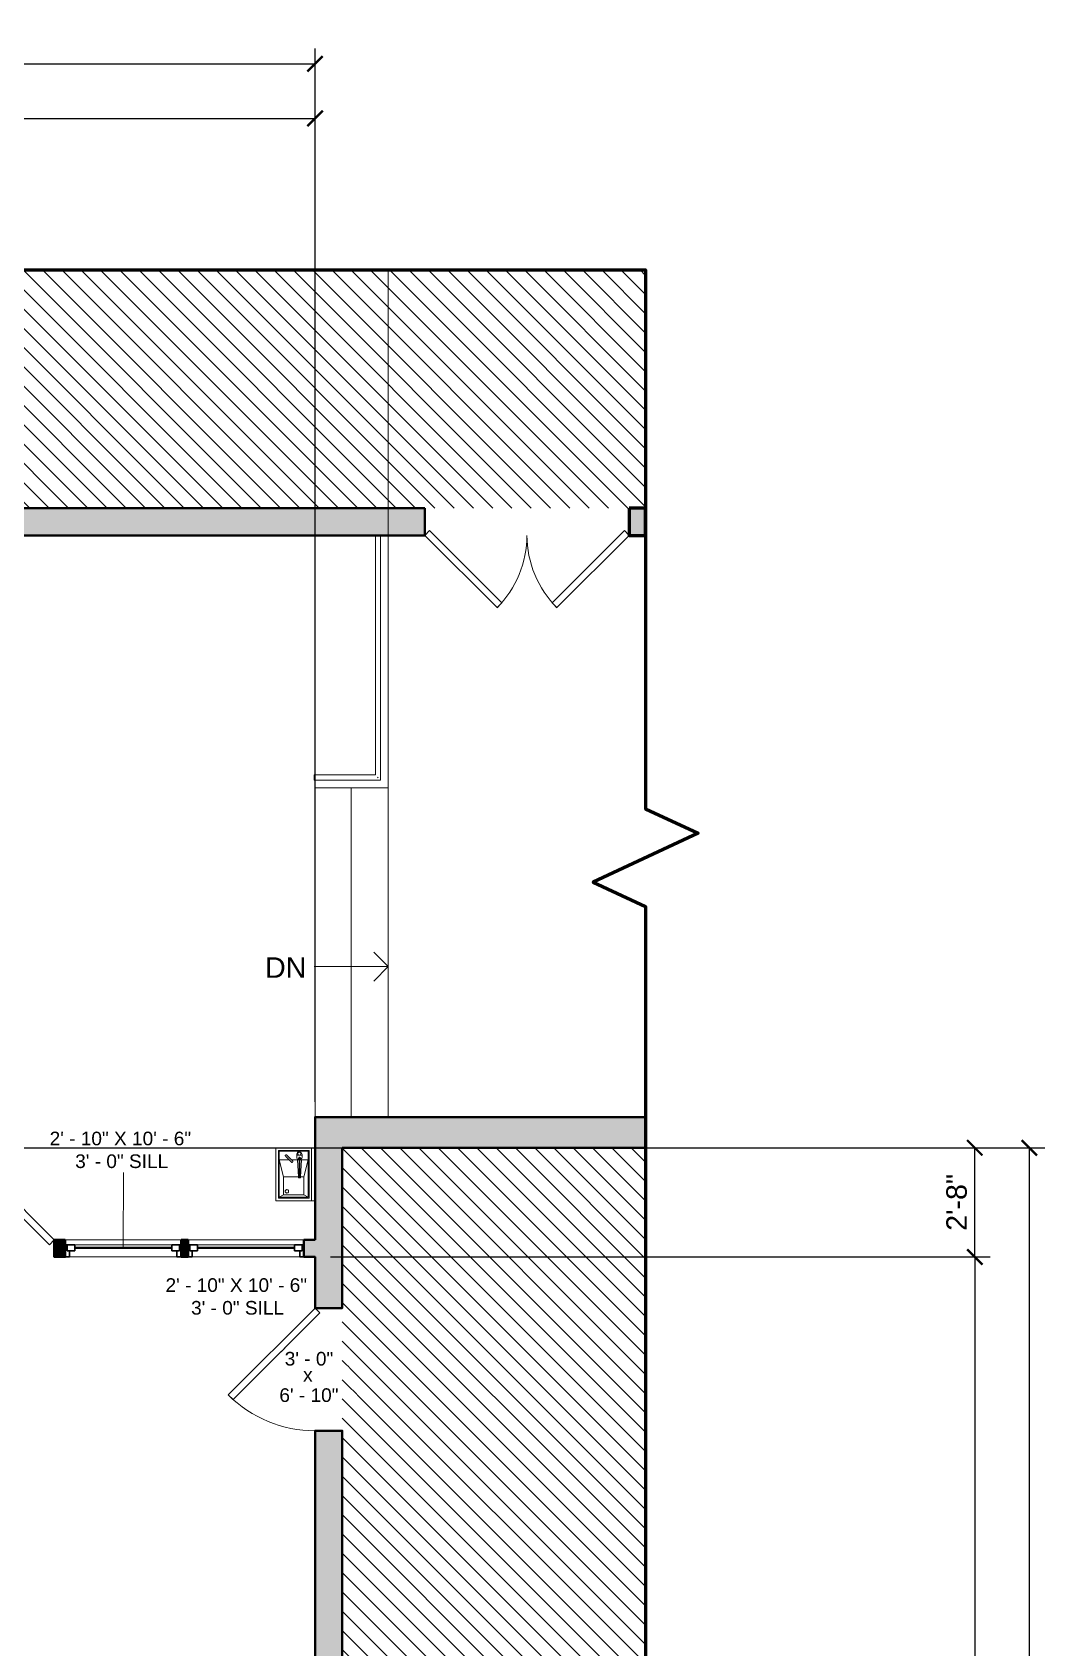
# Model space of a CAD drawing. Header units: inches. Extents: x -2078 to 106214, y -964 to 6385.
# Drawn here: x 37749.5 to 38046.4, y 4287.8 to 4761.7 of the extents above; entities that cross this region are included whole.
import ezdxf

# ---------------------------------------------------------------- set-up
doc = ezdxf.new("R2010")
doc.units = ezdxf.units.IN
doc.header["$MEASUREMENT"] = 0
for name, color, linetype, lineweight in [('A-ANNO', 2, 'Continuous', 5), ('A-ANNO-DIMS', 1, 'Continuous', 9), ('A-DETAIL-1', 4, 'Continuous', 40), ('A-DETAIL-3', 40, 'Continuous', 15), ('A-DETL', 90, 'Continuous', 9), ('A-DETL-THIN', 151, 'Continuous', 9), ('A-DOOR', 1, 'Continuous', 18), ('A-GLAZ', 2, 'Continuous', 30), ('A-RAILING', 4, 'Continuous', 9), ('A-STRS', 4, 'Continuous', 9), ('A-WALL', 3, 'Continuous', 40), ('A-WINDOWS', 2, 'Continuous', 18)]:
    doc.layers.add(name, color=color, linetype=linetype, lineweight=lineweight)
doc.layers.add('A-HATCH', color=9, linetype='Continuous')
doc.styles.add('Arial', font='arial.ttf')
doc.styles.add('Arial_2', font='arial.ttf', dxfattribs={"height": 3})
doc.styles.add('Arial_3', font='arial.ttf', dxfattribs={"height": 0.125})
doc.styles.add('JC', font='arial.ttf', dxfattribs={"height": 0.125})
doc.dimstyles.new('JC-DIMS', dxfattribs={"dimtxt": 0.125, "dimasz": 0.09375, "dimexe": 0.09375, "dimexo": 0.09375, "dimgap": 0.046875, "dimtad": 1, "dimdec": 1, "dimzin": 0, "dimdsep": 46, "dimlunit": 4, "dimtxsty": 'JC', "dimblk": 'ARCHTICK', "dimcen": 0.09, "dimclrd": 1, "dimclre": 1, "dimclrt": 256, "dimadec": 0, "dimazin": 0, "dimtfac": 1, "dimtdec": 1, "dimtofl": 0, "dimtmove": 1, "dimatfit": 3, "dimfxl": 1, "dimtolj": 1, "dimtzin": 0, "dimarcsym": 0})
pattern_1 = [(135, (37978.0204, 4754.8346), (-2.828427, -2.828427), [])]

# ---------------------------------------------------------------- blocks, each defined once
blk = doc.blocks.new('JC_DOOR_SINGLE PANEL - SINGLE DOOR-1542686-3-1st Floor - Auditorium')
at = {"layer": 'A-DOOR', "lineweight": 30}
for p, q in [((-7.46, 29.46), (-8.87, 28.04)), ((18, 4), (-7.46, 29.46)), ((-8.87, 28.04), (16.59, 2.59)), ((16.59, 2.59), (18, 4))]:
    blk.add_line(p, q, dxfattribs=at)
at = {"layer": 'A-DOOR', "lineweight": 9}
blk.add_arc((18, 4), 36, 135, 180, dxfattribs=at)
blk = doc.blocks.new('JC_DOUBLE DOOR - DOUBLE DOOR-1513695-3-1st Floor - Auditorium')
at = {"layer": 'A-DOOR', "lineweight": 30}
for p, q in [((-36, 2.5), (-10.54, 27.96)), ((-9.13, 26.54), (-34.59, 1.09)), ((-10.54, 27.96), (-9.13, 26.54)), ((10.54, 27.96), (9.13, 26.54)), ((9.13, 26.54), (34.59, 1.09)), ((36, 2.5), (10.54, 27.96)), ((-34.59, 1.09), (-36, 2.5)), ((34.59, 1.09), (36, 2.5))]:
    blk.add_line(p, q, dxfattribs=at)
at = {"layer": 'A-DOOR', "lineweight": 9}
for centre, start, end in [((-36, 2.5), 0, 45), ((36, 2.5), 135, 180)]:
    blk.add_arc(centre, 36, start, end, dxfattribs=at)
blk = doc.blocks.new('JC_DOUBLE DOOR - DOUBLE DOOR-1511051-3-1st Floor - Auditorium')
at = {"layer": 'A-DOOR', "lineweight": 30}
for p, q in [((-30, 4), (-8.79, 25.21)), ((-7.37, 23.8), (-28.59, 2.59)), ((-8.79, 25.21), (-7.37, 23.8)), ((8.79, 25.21), (7.37, 23.8)), ((7.37, 23.8), (28.59, 2.59)), ((30, 4), (8.79, 25.21)), ((-28.59, 2.59), (-30, 4)), ((28.59, 2.59), (30, 4))]:
    blk.add_line(p, q, dxfattribs=at)
at = {"layer": 'A-DOOR', "lineweight": 9}
for centre, start, end in [((-30, 4), 360, 45), ((30, 4), 135, 180)]:
    blk.add_arc(centre, 30, start, end, dxfattribs=at)
blk = doc.blocks.new('JC_FIXED WINDOW - MUNTIN - FIXED WINDOW-1544096-3-1st Floor - Auditorium')
at = {"layer": 'A-GLAZ'}
for p, q in [((-17, 2.5), (-17, -2.5)), ((-14.25, 1), (-17, 1)), ((-16.5, 1), (-16.5, -0.75)), ((-14.25, 1), (-14.25, -0.75)), ((14.25, 1), (17, 1)), ((14.25, 1), (14.25, -0.75)), ((16.5, 1), (16.5, -0.75)), ((17, 2.5), (17, -2.5)), ((-17, -2.5), (-15.75, -2.5)), ((-16.5, -0.75), (-15.75, -0.75)), ((-14.25, -0.75), (-15.75, -0.75)), ((-15.75, -0.75), (-15.75, -2.5)), ((14.25, -0.75), (16.5, -0.75)), ((15.75, -0.75), (15.75, -2.5)), ((15.75, -2.5), (17, -2.5))]:
    blk.add_line(p, q, dxfattribs=at)
at = {"layer": 'A-GLAZ', "lineweight": 9}
for p, q in [((14.25, 1), (-14.25, 1)), ((15.75, -2.5), (-15.75, -2.5))]:
    blk.add_line(p, q, dxfattribs=at)
at = {"layer": 'A-GLAZ', "lineweight": 40}
blk.add_line((-14.25, 0.125), (14.25, 0.125), dxfattribs=at)
at = {"layer": 'A-WINDOWS'}
for p, q in [((17, 2.5), (-17, 2.5)), ((-17, -2.5), (17, -2.5))]:
    blk.add_line(p, q, dxfattribs=at)
blk = doc.blocks.new('Top Rail Type - Top Rail_Internal_-1557050-3-1st Floor - Auditorium')
at = {"layer": 'A-RAILING'}
blk.add_line((-145.87, -211.71), (-145.87, -211.89), dxfattribs=at)
blk.add_open_spline([(-127.1, -211.89), (-127.11, -211.88), (-127.14, -211.85), (-127.19, -211.8), (-127.24, -211.75), (-127.27, -211.72), (-127.28, -211.71)], degree=3, knots=[0.46086968, 0.46086968, 0.46086968, 0.46086968, 0.47916667, 0.5, 0.52083333, 0.53913032, 0.53913032, 0.53913032, 0.53913032], dxfattribs=at)
blk = doc.blocks.new('Top Rail Type - Top Rail_Internal_-V3-3-1st Floor - Auditorium')
at = {"layer": 'A-RAILING'}
for p, q in [((-127.94, -211.05), (-127.94, -140.75)), ((-126.44, -212.55), (-126.44, -140.75)), ((-145.87, -211.05), (-145.87, -212.55)), ((-145.87, -211.05), (-127.94, -211.05)), ((-145.87, -212.55), (-126.44, -212.55))]:
    blk.add_line(p, q, dxfattribs=at)
blk = doc.blocks.new('_ArchTick')
at = {"color": 0, "linetype": 'ByBlock', "const_width": 0.15}
blk.add_lwpolyline([(-0.5, -0.5), (0.5, 0.5)], dxfattribs=at)
blk = doc.blocks.new('*D1667')
at = {"layer": 'A-ANNO-DIMS', "color": 1, "lineweight": -2, "transparency": 16777216}
for p, q in [((37603.39, 4447.9), (37603.39, 4740.92)), ((37832.39, 4447.9), (37832.39, 4740.92)), ((37603.39, 4736.42), (37832.39, 4736.42))]:
    blk.add_line(p, q, dxfattribs=at)
at = {"layer": 'Defpoints', "color": 0, "transparency": 16777216}
for p in [(37832.39, 4736.42), (37603.39, 4443.4), (37832.39, 4443.4)]:
    blk.add_point(p, dxfattribs=at)
at = {"layer": 'A-ANNO-DIMS', "color": 1, "lineweight": -2, "transparency": 16777216, "xscale": 4.5, "yscale": 4.5, "zscale": 4.5, "rotation": 180}
blk.add_blockref('_ArchTick', (37603.39, 4736.42), dxfattribs=at)
at = {"layer": 'A-ANNO-DIMS', "color": 1, "lineweight": -2, "transparency": 16777216, "xscale": 4.5, "yscale": 4.5, "zscale": 4.5}
blk.add_blockref('_ArchTick', (37832.39, 4736.42), dxfattribs=at)
at = {"layer": 'A-ANNO-DIMS', "color": 2, "transparency": 16777216, "insert": (37717.89, 4741.73), "char_height": 6, "width": 0.4874, "attachment_point": 5, "style": 'JC'}
blk.add_mtext('\\A1;19\'-1"', dxfattribs=at)
blk = doc.blocks.new('*D1669')
at = {"layer": 'A-ANNO-DIMS', "color": 1, "lineweight": -2, "transparency": 16777216}
for p, q in [((36446.39, 4438.9), (36446.39, 4756.92)), ((37832.39, 4447.9), (37832.39, 4756.92)), ((36446.39, 4752.42), (37832.39, 4752.42))]:
    blk.add_line(p, q, dxfattribs=at)
at = {"layer": 'Defpoints', "color": 0, "transparency": 16777216}
for p in [(37832.39, 4752.42), (37832.39, 4443.4), (36446.39, 4434.4)]:
    blk.add_point(p, dxfattribs=at)
at = {"layer": 'A-ANNO-DIMS', "color": 1, "lineweight": -2, "transparency": 16777216, "xscale": 4.5, "yscale": 4.5, "zscale": 4.5, "rotation": 180}
blk.add_blockref('_ArchTick', (36446.39, 4752.42), dxfattribs=at)
at = {"layer": 'A-ANNO-DIMS', "color": 1, "lineweight": -2, "transparency": 16777216, "xscale": 4.5, "yscale": 4.5, "zscale": 4.5}
blk.add_blockref('_ArchTick', (37832.39, 4752.42), dxfattribs=at)
at = {"layer": 'A-ANNO-DIMS', "color": 2, "transparency": 16777216, "insert": (37139.39, 4757.73), "char_height": 6, "width": 0.5739, "attachment_point": 5, "style": 'JC'}
blk.add_mtext('\\A1;115\'-6"', dxfattribs=at)
blk = doc.blocks.new('*D1641')
at = {"layer": 'A-ANNO-DIMS', "color": 1, "lineweight": -2, "transparency": 16777216}
for p, q in [((37836.89, 4402.4), (38030.43, 4402.4)), ((38025.93, 4402.4), (38025.93, 3829.39)), ((37836.89, 3829.39), (38030.43, 3829.39))]:
    blk.add_line(p, q, dxfattribs=at)
at = {"layer": 'Defpoints', "color": 0, "transparency": 16777216}
for p in [(37832.39, 4402.4), (37832.39, 3829.39), (38025.93, 3829.39)]:
    blk.add_point(p, dxfattribs=at)
at = {"layer": 'A-ANNO-DIMS', "color": 1, "lineweight": -2, "transparency": 16777216, "xscale": 4.5, "yscale": 4.5, "zscale": 4.5}
for p, rotation in [((38025.93, 4402.4), 90), ((38025.93, 3829.39), 270)]:
    blk.add_blockref('_ArchTick', p, dxfattribs=dict(at, rotation=rotation))
at = {"layer": 'A-ANNO-DIMS', "color": 2, "transparency": 16777216, "insert": (38020.61, 4115.89), "char_height": 6, "width": 0.4874, "attachment_point": 5, "rotation": 90, "style": 'JC'}
blk.add_mtext('\\A1;47\'-9"', dxfattribs=at)
blk = doc.blocks.new('*D1645')
at = {"layer": 'A-ANNO-DIMS', "color": 1, "lineweight": -2, "transparency": 16777216}
for p, q in [((37598.89, 4434.4), (38030.43, 4434.4)), ((38025.93, 4402.4), (38025.93, 4434.4)), ((37836.89, 4402.4), (38030.43, 4402.4))]:
    blk.add_line(p, q, dxfattribs=at)
at = {"layer": 'Defpoints', "color": 0, "transparency": 16777216}
for p in [(37594.39, 4434.4), (38025.93, 4434.4), (37832.39, 4402.4)]:
    blk.add_point(p, dxfattribs=at)
at = {"layer": 'A-ANNO-DIMS', "color": 1, "lineweight": -2, "transparency": 16777216, "xscale": 4.5, "yscale": 4.5, "zscale": 4.5}
for p, rotation in [((38025.93, 4434.4), 90), ((38025.93, 4402.4), 270)]:
    blk.add_blockref('_ArchTick', p, dxfattribs=dict(at, rotation=rotation))
at = {"layer": 'A-ANNO-DIMS', "color": 2, "transparency": 16777216, "insert": (38020.61, 4418.4), "char_height": 6, "width": 0.4008, "attachment_point": 5, "rotation": 90, "style": 'JC'}
blk.add_mtext('\\A1;2\'-8"', dxfattribs=at)
blk = doc.blocks.new('*D1647')
at = {"layer": 'A-ANNO-DIMS', "color": 1, "lineweight": -2, "transparency": 16777216}
for p, q in [((37598.89, 4434.4), (38046.43, 4434.4)), ((38041.93, 3764.39), (38041.93, 4434.4)), ((37767.89, 3764.39), (38046.43, 3764.39))]:
    blk.add_line(p, q, dxfattribs=at)
at = {"layer": 'Defpoints', "color": 0, "transparency": 16777216}
for p in [(37594.39, 4434.4), (38041.93, 4434.4), (37763.39, 3764.39)]:
    blk.add_point(p, dxfattribs=at)
at = {"layer": 'A-ANNO-DIMS', "color": 1, "lineweight": -2, "transparency": 16777216, "xscale": 4.5, "yscale": 4.5, "zscale": 4.5}
for p, rotation in [((38041.93, 4434.4), 90), ((38041.93, 3764.39), 270)]:
    blk.add_blockref('_ArchTick', p, dxfattribs=dict(at, rotation=rotation))
at = {"layer": 'A-ANNO-DIMS', "color": 2, "transparency": 16777216, "insert": (38036.61, 4099.39), "char_height": 6, "width": 0.5739, "attachment_point": 5, "rotation": 90, "style": 'JC'}
blk.add_mtext('\\A1;55\'-10"', dxfattribs=at)
blk = doc.blocks.new('JC- existing door Tag_quad - JC- existing door Tag_quad-839775-3-1st Floor - Auditorium')
at = {"layer": 'A-ANNO', "insert": (-0.0234, 0.0378), "char_height": 0.0625, "width": 0.0505, "attachment_point": 1, "style": 'Arial_3', "bg_fill": 3, "box_fill_scale": 1.25, "bg_fill_color": 256, "bg_fill_true_color": 13158600, "bg_fill_transparency": 0}
blk.add_mtext('x', dxfattribs=at)

msp = doc.modelspace()

# ---------------------------------------------------------------- hatches: boundary and pattern name
at = {"layer": 'A-HATCH'}
h = msp.add_hatch(color=256, dxfattribs=at)
h.dxf.hatch_style = 1
h.paths.add_polyline_path([(37864.56, 4622.084), (37460.016, 4622.084), (37460.016, 4691.938), (37447.586, 4691.938), (37447.586, 4614.084), (37864.56, 4614.084)])
h = msp.add_hatch(dxfattribs=at)
h.set_pattern_fill('FP_2', color=256, scale=64, style=0, pattern_type=2)
h.set_pattern_definition(pattern_1)
h.paths.add_polyline_path([(37855.048, 4622.084), (37929.355, 4622.084), (37929.355, 4691.938), (37460.586, 4691.938), (37460.586, 4622.084), (37845.789, 4622.084)])
h = msp.add_hatch(color=256, dxfattribs=at)
h.dxf.hatch_style = 1
h.paths.add_polyline_path([(37924.56, 4622.084), (37924.56, 4614.084), (37929.355, 4614.084), (37929.355, 4622.084)])
h = msp.add_hatch(color=256, dxfattribs=at)
h.dxf.hatch_style = 1
h.paths.add_polyline_path([(37832.386, 4407.4), (37829.136, 4407.4), (37829.136, 4402.4), (37832.386, 4402.4), (37832.386, 4387.4), (37840.386, 4387.4), (37840.386, 4434.4), (37929.355, 4434.4), (37929.355, 4443.4), (37832.386, 4443.4)])
h = msp.add_hatch(color=256, dxfattribs=at)
h.dxf.hatch_style = 1
h.paths.add_polyline_path([(37759.136, 4407.4), (37759.136, 4402.4), (37755.886, 4402.4), (37755.886, 4407.4)])
h = msp.add_hatch(color=256, dxfattribs=at)
h.dxf.hatch_style = 1
h.paths.add_polyline_path([(37793.136, 4407.4), (37795.136, 4407.4), (37795.136, 4402.4), (37793.136, 4402.4)])
h = msp.add_hatch(color=256, dxfattribs=at)
h.dxf.hatch_style = 1
h.paths.add_polyline_path([(37832.386, 4180.4), (37840.386, 4180.4), (37840.386, 4351.4), (37832.386, 4351.4)])

# ---------------------------------------------------------------- linework, layer by layer
at = {"layer": 'A-ANNO'}
for p, q in [((37853.834, 4487.564), (37849.591, 4491.807)), ((37853.829, 4487.564), (37832.155, 4487.564)), ((37853.834, 4487.564), (37849.591, 4483.322)), ((37776.136, 4404.9), (37776.2, 4427.147))]:
    msp.add_line(p, q, dxfattribs=at)
at = {"layer": 'A-DETAIL-3', "lineweight": 9}
msp.add_line((37853.829, 4540.035), (37832.405, 4540.035), dxfattribs=at)
at = {"layer": 'A-DETL'}
for p, q in [((37831.386, 4434.396), (37820.886, 4434.396)), ((37820.886, 4434.396), (37820.886, 4418.896)), ((37830.636, 4433.646), (37821.636, 4433.646)), ((37821.636, 4433.646), (37821.636, 4419.646)), ((37821.886, 4430.896), (37821.886, 4433.396)), ((37821.886, 4433.396), (37830.386, 4433.396)), ((37823.645, 4432.211), (37823.636, 4432.146)), ((37823.636, 4432.146), (37823.645, 4432.082)), ((37823.67, 4432.271), (37823.645, 4432.211)), ((37823.645, 4432.082), (37823.67, 4432.021)), ((37823.71, 4431.97), (37824.783, 4430.896)), ((37823.822, 4432.388), (37823.761, 4432.363)), ((37823.886, 4432.396), (37823.822, 4432.388)), ((37823.951, 4432.388), (37823.886, 4432.396)), ((37824.011, 4432.363), (37823.951, 4432.388)), ((37825.49, 4430.896), (37824.063, 4432.323)), ((37827.033, 4432.659), (37827.011, 4432.456)), ((37827.011, 4432.456), (37827.016, 4432.202)), ((37828.577, 4432.214), (37827.016, 4432.202)), ((37827.016, 4432.202), (37827.021, 4431.948)), ((37827.025, 4431.743), (37827.021, 4431.948)), ((37827.029, 4431.573), (37827.025, 4431.743)), ((37827.086, 4431.375), (37827.029, 4431.573)), ((37827.107, 4432.848), (37827.033, 4432.659)), ((37827.192, 4431.199), (37827.086, 4431.375)), ((37827.228, 4433.013), (37827.107, 4432.848)), ((37827.341, 4431.057), (37827.192, 4431.199)), ((37827.387, 4433.14), (37827.228, 4433.013)), ((37827.339, 4432.784), (37827.326, 4432.665)), ((37827.326, 4432.665), (37827.344, 4432.546)), ((37827.383, 4432.896), (37827.339, 4432.784)), ((37827.344, 4432.546), (37827.393, 4432.435)), ((37827.455, 4432.993), (37827.383, 4432.896)), ((37827.574, 4433.222), (37827.387, 4433.14)), ((37827.393, 4432.435), (37827.468, 4432.341)), ((37827.549, 4433.068), (37827.455, 4432.993)), ((37827.468, 4432.341), (37827.565, 4432.27)), ((37827.537, 4431.378), (37827.545, 4431.45)), ((37827.548, 4431.307), (37827.537, 4431.378)), ((37827.545, 4431.45), (37827.571, 4431.517)), ((37827.552, 4431.112), (37827.548, 4431.307)), ((37827.659, 4433.117), (37827.549, 4433.068)), ((37827.552, 4431.112), (37827.679, 4431.385)), ((37828.085, 4431.122), (37827.552, 4431.112)), ((37827.565, 4432.27), (37827.677, 4432.226)), ((37827.775, 4433.252), (37827.574, 4433.222)), ((37827.778, 4433.135), (37827.659, 4433.117)), ((37827.736, 4431.649), (37827.67, 4431.62)), ((37827.677, 4432.226), (37827.796, 4432.213)), ((37827.679, 4431.385), (37827.808, 4431.66)), ((37827.808, 4431.66), (37827.736, 4431.649)), ((37827.978, 4433.23), (37827.775, 4433.252)), ((37827.897, 4433.122), (37827.778, 4433.135)), ((37827.796, 4432.213), (37827.915, 4432.231)), ((37827.949, 4431.387), (37827.808, 4431.66)), ((37827.808, 4431.66), (37827.879, 4431.652)), ((37827.879, 4431.652), (37827.946, 4431.626)), ((37828.009, 4433.078), (37827.897, 4433.122)), ((37827.915, 4432.231), (37828.026, 4432.279)), ((37828.085, 4431.122), (37827.949, 4431.387)), ((37828.168, 4433.156), (37827.978, 4433.23)), ((37828.106, 4433.006), (37828.009, 4433.078)), ((37828.026, 4432.279), (37828.12, 4432.355)), ((37828.05, 4431.527), (37828.078, 4431.461)), ((37828.078, 4431.461), (37828.089, 4431.389)), ((37828.089, 4431.389), (37828.081, 4431.318)), ((37828.081, 4431.318), (37828.085, 4431.122)), ((37828.182, 4432.912), (37828.106, 4433.006)), ((37828.12, 4432.355), (37828.191, 4432.452)), ((37828.332, 4433.035), (37828.168, 4433.156)), ((37828.23, 4432.802), (37828.182, 4432.912)), ((37828.191, 4432.452), (37828.235, 4432.564)), ((37828.248, 4432.683), (37828.23, 4432.802)), ((37828.235, 4432.564), (37828.248, 4432.683)), ((37828.441, 4431.225), (37828.299, 4431.077)), ((37828.459, 4432.876), (37828.332, 4433.035)), ((37828.54, 4431.405), (37828.441, 4431.225)), ((37828.541, 4432.689), (37828.459, 4432.876)), ((37828.59, 4431.604), (37828.54, 4431.405)), ((37828.572, 4432.488), (37828.541, 4432.689)), ((37828.577, 4432.214), (37828.572, 4432.488)), ((37828.582, 4431.972), (37828.577, 4432.214)), ((37828.582, 4431.972), (37828.586, 4431.774)), ((37828.586, 4431.774), (37828.59, 4431.604)), ((37830.386, 4433.396), (37830.386, 4430.896)), ((37830.636, 4419.646), (37830.636, 4433.646)), ((37832.386, 4434.396), (37831.386, 4434.396)), ((37831.386, 4434.396), (37831.386, 4418.896)), ((37824.783, 4430.896), (37821.886, 4430.896)), ((37821.886, 4430.896), (37821.886, 4419.896)), ((37823.136, 4425.896), (37821.886, 4430.896)), ((37825.477, 4430.202), (37824.783, 4430.896)), ((37827.261, 4430.896), (37825.49, 4430.896)), ((37825.49, 4430.896), (37825.831, 4430.555)), ((37825.589, 4430.138), (37825.529, 4430.162)), ((37825.653, 4430.13), (37825.589, 4430.138)), ((37825.718, 4430.138), (37825.653, 4430.13)), ((37825.778, 4430.164), (37825.718, 4430.138)), ((37825.894, 4430.315), (37825.869, 4430.255)), ((37825.87, 4430.504), (37825.895, 4430.444)), ((37825.903, 4430.38), (37825.894, 4430.315)), ((37825.895, 4430.444), (37825.903, 4430.38)), ((37827.511, 4425.896), (37827.261, 4430.896)), ((37827.261, 4430.896), (37827.761, 4430.896)), ((37827.521, 4430.958), (37827.341, 4431.057)), ((37827.72, 4430.909), (37827.521, 4430.958)), ((37827.926, 4430.913), (37827.72, 4430.909)), ((37827.886, 4430.896), (37827.761, 4430.896)), ((37827.761, 4430.896), (37827.761, 4425.896)), ((37827.886, 4425.896), (37827.886, 4430.896)), ((37828.386, 4430.896), (37827.886, 4430.896)), ((37828.123, 4430.97), (37827.926, 4430.913)), ((37828.299, 4431.077), (37828.123, 4430.97)), ((37828.136, 4425.896), (37828.386, 4430.896)), ((37830.386, 4430.896), (37828.386, 4430.896)), ((37830.386, 4430.896), (37829.136, 4425.896)), ((37830.386, 4419.896), (37830.386, 4430.896)), ((37823.136, 4425.896), (37827.511, 4425.896)), ((37823.136, 4420.646), (37823.136, 4425.896)), ((37823.636, 4421.646), (37823.653, 4421.776)), ((37823.653, 4421.517), (37823.636, 4421.646)), ((37823.653, 4421.776), (37823.703, 4421.896)), ((37823.703, 4421.896), (37823.783, 4422)), ((37823.783, 4422), (37823.886, 4422.079)), ((37823.886, 4422.079), (37824.007, 4422.129)), ((37824.007, 4422.129), (37824.136, 4422.146)), ((37824.136, 4422.146), (37824.266, 4422.129)), ((37824.266, 4422.129), (37824.386, 4422.079)), ((37824.386, 4422.079), (37824.49, 4422)), ((37824.49, 4422), (37824.569, 4421.896)), ((37824.569, 4421.896), (37824.619, 4421.776)), ((37824.619, 4421.776), (37824.636, 4421.646)), ((37824.636, 4421.646), (37824.619, 4421.517)), ((37827.511, 4425.896), (37827.511, 4425.646)), ((37827.511, 4425.646), (37827.761, 4425.896)), ((37827.761, 4425.896), (37827.511, 4425.896)), ((37828.136, 4425.646), (37827.511, 4425.646)), ((37827.886, 4425.896), (37827.761, 4425.896)), ((37828.136, 4425.896), (37827.886, 4425.896)), ((37827.886, 4425.896), (37828.136, 4425.646)), ((37829.136, 4425.896), (37828.136, 4425.896)), ((37828.136, 4425.646), (37828.136, 4425.896)), ((37829.136, 4420.646), (37829.136, 4425.896)), ((37820.886, 4418.896), (37831.386, 4418.896)), ((37821.636, 4419.646), (37830.636, 4419.646)), ((37821.886, 4419.896), (37823.136, 4420.646)), ((37830.386, 4419.896), (37821.886, 4419.896)), ((37823.136, 4420.646), (37829.136, 4420.646)), ((37823.703, 4421.396), (37823.653, 4421.517)), ((37823.783, 4421.293), (37823.703, 4421.396)), ((37823.886, 4421.213), (37823.783, 4421.293)), ((37824.007, 4421.163), (37823.886, 4421.213)), ((37824.136, 4421.146), (37824.007, 4421.163)), ((37824.266, 4421.163), (37824.136, 4421.146)), ((37824.386, 4421.213), (37824.266, 4421.163)), ((37824.49, 4421.293), (37824.386, 4421.213)), ((37824.569, 4421.396), (37824.49, 4421.293)), ((37824.619, 4421.517), (37824.569, 4421.396)), ((37829.136, 4420.646), (37830.386, 4419.896)), ((37831.386, 4418.896), (37832.386, 4418.896))]:
    msp.add_line(p, q, dxfattribs=at)
at = {"layer": 'A-DETL-THIN'}
for p, q in [((37840.386, 4443.4), (37832.386, 4443.4)), ((37832.386, 4443.4), (37832.386, 4434.4)), ((37832.386, 4434.4), (37840.386, 4434.4))]:
    msp.add_line(p, q, dxfattribs=at)
at = {"layer": 'A-STRS'}
for p, q in [((37853.829, 4443.4), (37853.829, 4691.938)), ((37842.994, 4540.035), (37842.994, 4443.4))]:
    msp.add_line(p, q, dxfattribs=at)
at = {"layer": 'A-STRS', "lineweight": 9}
msp.add_line((37832.405, 4540.035), (37832.405, 4443.4), dxfattribs=at)
at = {"layer": 'A-WALL'}
for points in [[(37864.56, 4622.084), (37460.016, 4622.084), (37460.016, 4691.938), (37447.586, 4691.938), (37447.586, 4614.084), (37864.56, 4614.084)], [(37832.386, 4407.4), (37829.136, 4407.4), (37829.136, 4402.4), (37832.386, 4402.4), (37832.386, 4387.4), (37840.386, 4387.4), (37840.386, 4434.4), (37929.355, 4434.4), (37929.355, 4443.4), (37832.386, 4443.4)], [(37759.136, 4407.4), (37759.136, 4402.4), (37755.886, 4402.4), (37755.886, 4407.4)], [(37793.136, 4407.4), (37795.136, 4407.4), (37795.136, 4402.4), (37793.136, 4402.4)], [(37832.386, 4180.4), (37840.386, 4180.4), (37840.386, 4351.4), (37832.386, 4351.4)]]:
    msp.add_lwpolyline(points, close=True, dxfattribs=at)
at = {"layer": 'A-WALL', "lineweight": 60}
msp.add_lwpolyline([(37924.56, 4622.084), (37924.56, 4614.084), (37929.355, 4614.084), (37929.355, 4622.084)], close=True, dxfattribs=at)

# ---------------------------------------------------------------- block references
at = {"layer": 'A-DOOR', "rotation": 180}
msp.add_blockref('JC_DOUBLE DOOR - DOUBLE DOOR-1511051-3-1st Floor - Auditorium', (37894.56, 4618.084), dxfattribs=at)
at = {"layer": 'A-DOOR'}
msp.add_blockref('JC_DOUBLE DOOR - DOUBLE DOOR-1513695-3-1st Floor - Auditorium', (37719.886, 4404.9), dxfattribs=at)
at = {"layer": 'A-RAILING'}
for name in ['Top Rail Type - Top Rail_Internal_-V3-3-1st Floor - Auditorium', 'Top Rail Type - Top Rail_Internal_-1557050-3-1st Floor - Auditorium']:
    msp.add_blockref(name, (37978.02, 4754.835), dxfattribs=at)
at = {"layer": 'A-WINDOWS'}
for p in [(37776.136, 4404.9), (37812.136, 4404.9)]:
    msp.add_blockref('JC_FIXED WINDOW - MUNTIN - FIXED WINDOW-1544096-3-1st Floor - Auditorium', p, dxfattribs=at)

# ---------------------------------------------------------------- texts
at = {"layer": 'A-ANNO', "attachment_point": 1}
for s, insert, char_height, width, style in [('DN', (37817.74, 4490.287), 6, 14.948, 'Arial'), ('2\' - 10" X 10\' - 6"', (37754.531, 4439.143), 4, 52.318, 'Arial_2'), ('3\' - 0" SILL', (37762.031, 4432.476), 4, 34.138, 'Arial_2'), ('2\' - 10" X 10\' - 6"', (37788.531, 4396.143), 4, 52.318, 'Arial_2'), ('3\' - 0" SILL', (37796.031, 4389.476), 4, 34.138, 'Arial_2')]:
    msp.add_mtext(s, dxfattribs=dict(at, insert=insert, char_height=char_height, width=width, style=style))
at = {"layer": 'A-ANNO', "char_height": 4, "attachment_point": 1, "style": 'Arial_2', "bg_fill": 3, "box_fill_scale": 1.25, "bg_fill_color": 256, "bg_fill_true_color": 13158600, "bg_fill_transparency": 0}
for s, insert, width in [('3\' - 0"', (37823.501, 4374.537), 17.978), ('6\' - 10"', (37821.926, 4363.856), 21.816)]:
    msp.add_mtext(s, dxfattribs=dict(at, insert=insert, width=width))

# ---------------------------------------------------------------- dimensions: what is measured, and where the dimension line sits
at = {"layer": 'A-ANNO-DIMS'}
for base, p1, picture, middle in [((37832.386, 4752.418), (36446.386, 4434.4), '*D1669', (37139.386, 4757.732)), ((37832.386, 4736.418), (37603.386, 4443.4), '*D1667', (37717.886, 4741.732))]:
    dim = msp.add_linear_dim(base=base, p1=p1, p2=(37832.386, 4443.4), dimstyle='JC-DIMS', override={"dimclrt": 2}, dxfattribs=at)
    dim.commit()
    dim.dimension.update_dxf_attribs({"geometry": picture, "text_midpoint": middle})
dim = msp.add_linear_dim(base=(38025.928, 4434.4), p1=(37832.386, 4402.4), p2=(37594.386, 4434.4), angle=90, dimstyle='JC-DIMS', override={"dimclrt": 2}, dxfattribs=at)
dim.commit()
dim.dimension.update_dxf_attribs({"geometry": '*D1645', "text_midpoint": (38020.614, 4418.4)})

# ---------------------------------------------------------------- next in the draw order: hatches: boundary and pattern name
at = {"layer": 'A-HATCH'}
h = msp.add_hatch(dxfattribs=at)
h.set_pattern_fill('FP_2', color=256, scale=64, style=0, pattern_type=2)
h.set_pattern_definition(pattern_1)
h.paths.add_polyline_path([(37929.355, 3827.4), (37929.355, 4434.4), (37840.386, 4434.4), (37840.386, 4083.4), (37846.386, 4083.4), (37846.386, 3827.4), (37919.86, 3827.4)])

# ---------------------------------------------------------------- next in the draw order: block references
at = {"layer": 'A-DOOR', "rotation": 89.99999999999991}
msp.add_blockref('JC_DOOR_SINGLE PANEL - SINGLE DOOR-1542686-3-1st Floor - Auditorium', (37836.386, 4369.4), dxfattribs=at)

# ---------------------------------------------------------------- next in the draw order: dimensions: what is measured, and where the dimension line sits
at = {"layer": 'A-ANNO-DIMS'}
for base, p1, p2, picture, middle in [((38041.928, 4434.4), (37763.386, 3764.388), (37594.386, 4434.4), '*D1647', (38036.614, 4099.394)), ((38025.928, 3829.388), (37832.386, 4402.4), (37832.386, 3829.388), '*D1641', (38020.614, 4115.894))]:
    dim = msp.add_linear_dim(base=base, p1=p1, p2=p2, angle=90, dimstyle='JC-DIMS', override={"dimclrt": 2}, dxfattribs=at)
    dim.commit()
    dim.dimension.update_dxf_attribs({"geometry": picture, "text_midpoint": middle})

# ---------------------------------------------------------------- next in the draw order: block references
at = {"layer": 'A-ANNO', "xscale": 64, "yscale": 64, "zscale": 64}
msp.add_blockref('JC- existing door Tag_quad - JC- existing door Tag_quad-839775-3-1st Floor - Auditorium', (37830.386, 4367.4), dxfattribs=at)

# ---------------------------------------------------------------- next in the draw order: linework, layer by layer
at = {"layer": 'A-DETAIL-1', "lineweight": 60}
msp.add_lwpolyline([(37335.355, 4691.938), (37630.879, 4691.938), (37638.063, 4707.345), (37652.432, 4676.531), (37659.617, 4691.938), (37929.355, 4691.938), (37929.355, 4533.898), (37944.762, 4526.714), (37913.948, 4512.344), (37929.355, 4505.16), (37929.355, 4468.788), (37929.355, 4146.457), (37944.762, 4139.273), (37913.948, 4124.904), (37929.355, 4117.719), (37929.355, 3717.898)], dxfattribs=at)

doc.saveas('drawing.dxf')
